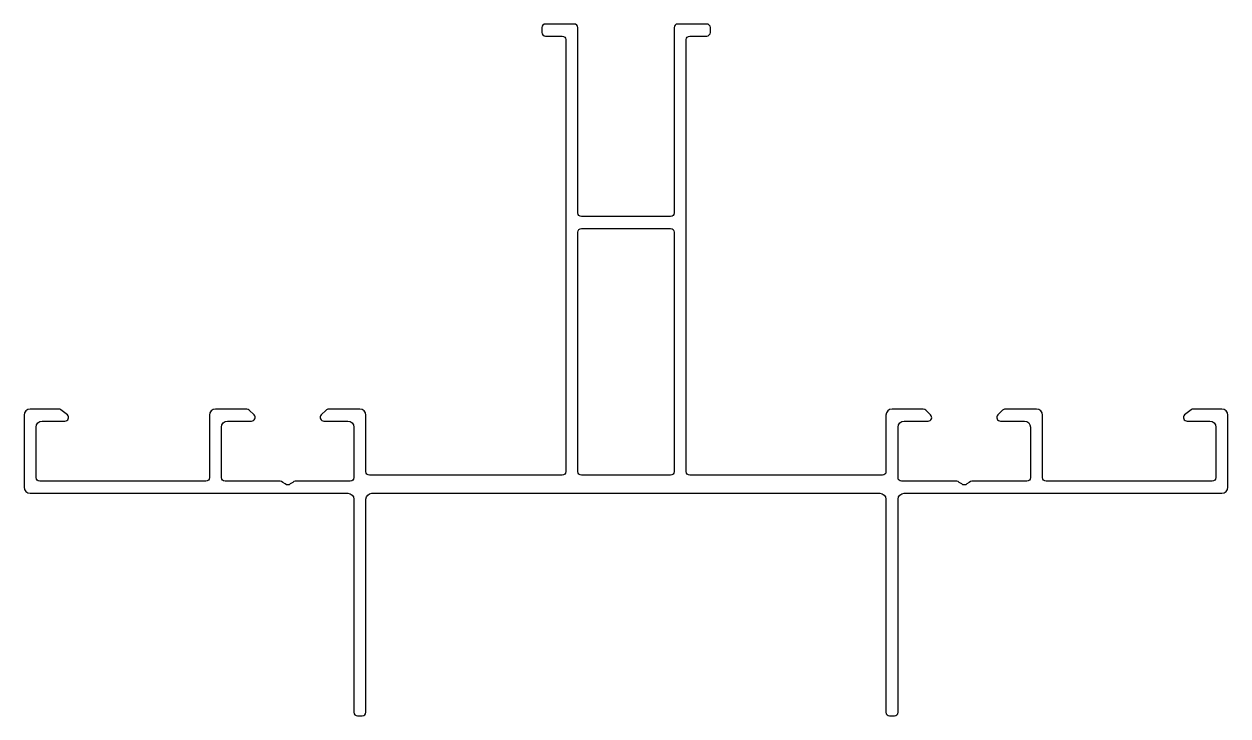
# Model space of a CAD drawing. Extents: x 755 to 855, y 523 to 580.
import ezdxf

# ---------------------------------------------------------------- set-up
doc = ezdxf.new("R2010")
doc.units = 0
doc.layers.get('0').update_dxf_attribs({"linetype": 'CONTINUOUS'})

msp = doc.modelspace()

# ---------------------------------------------------------------- linework, layer by layer
at = {"flags": 128}
for points in [[(783.29, 542.68, -0.41421), (782.99, 542.98), (782.99, 547.68, 0.41421), (782.49, 548.18), (779.9, 548.18, 0.19891), (779.68, 548.09), (779.28, 547.69, 0.66818), (779.5, 547.18), (781.49, 547.18, -0.41421), (781.99, 546.68), (781.99, 542.48, -0.41421), (781.69, 542.18), (777.12, 542.18, 0.19891), (776.91, 542.09), (776.71, 541.96, -0.41421), (776.28, 541.96), (776.08, 542.09, 0.19891), (775.87, 542.18), (771.29, 542.18, -0.41421), (770.99, 542.48), (770.99, 546.68, -0.41421), (771.49, 547.18), (773.49, 547.18, 0.66818), (773.7, 547.69), (773.3, 548.09, 0.19891), (773.09, 548.18), (770.49, 548.18, 0.41421), (769.99, 547.68), (769.99, 542.48, -0.41421), (769.69, 542.18), (755.89, 542.18, -0.41421), (755.59, 542.48), (755.59, 546.68, -0.41421), (756.09, 547.18), (757.99, 547.18, 0.66818), (758.2, 547.69), (757.65, 548.11, 0.16577), (757.47, 548.18), (755.09, 548.18, 0.41421), (754.59, 547.68), (754.59, 541.68, 0.41421), (755.09, 541.18), (781.49, 541.18, -0.41421), (781.99, 540.68), (781.99, 522.98, 0.41421), (782.29, 522.68), (782.69, 522.68, 0.41421), (782.99, 522.98), (782.99, 540.68, -0.41421), (783.49, 541.18), (825.69, 541.18, -0.41421), (826.19, 540.68), (826.19, 522.98, 0.41421), (826.49, 522.68), (826.89, 522.68, 0.41421), (827.19, 522.98), (827.19, 540.68, -0.41421), (827.69, 541.18), (854.09, 541.18, 0.41421), (854.59, 541.68), (854.59, 547.68, 0.41421), (854.09, 548.18), (851.72, 548.18, 0.16577), (851.53, 548.11), (850.98, 547.69, 0.66818), (851.2, 547.18), (853.09, 547.18, -0.41421), (853.59, 546.68), (853.59, 542.48, -0.41421), (853.29, 542.18), (839.49, 542.18, -0.41421), (839.19, 542.48), (839.19, 547.68, 0.41421), (838.69, 548.18), (836.1, 548.18, 0.19891), (835.88, 548.09), (835.48, 547.69, 0.66818), (835.7, 547.18), (837.69, 547.18, -0.41421), (838.19, 546.68), (838.19, 542.48, -0.41421), (837.89, 542.18), (833.32, 542.18, 0.19891), (833.11, 542.09), (832.91, 541.96, -0.41421), (832.48, 541.96), (832.28, 542.09, 0.19891), (832.07, 542.18), (827.49, 542.18, -0.41421), (827.19, 542.48), (827.19, 546.68, -0.41421), (827.69, 547.18), (829.69, 547.18, 0.66818), (829.9, 547.69), (829.5, 548.09, 0.19891), (829.29, 548.18), (826.69, 548.18, 0.41421), (826.19, 547.68), (826.19, 542.98, -0.41421), (825.89, 542.68), (809.89, 542.68, -0.41421), (809.59, 542.98), (809.59, 578.88, -0.41421), (809.89, 579.18), (811.3, 579.18, 0.41421), (811.6, 579.48), (811.6, 579.88, 0.41421), (811.3, 580.18), (808.89, 580.18, 0.41421), (808.59, 579.88), (808.6, 564.48, -0.41421), (808.3, 564.18), (800.9, 564.18, -0.41421), (800.6, 564.48), (800.59, 579.88, 0.41421), (800.29, 580.18), (797.9, 580.18, 0.41421), (797.6, 579.88), (797.6, 579.48, 0.41421), (797.9, 579.18), (799.29, 579.18, -0.41421), (799.59, 578.88), (799.59, 542.98, -0.41421), (799.29, 542.68)], [(808.3, 563.18, -0.41421), (808.6, 562.88), (808.59, 542.98, -0.41421), (808.29, 542.68), (800.89, 542.68, -0.41421), (800.59, 542.98), (800.6, 562.88, -0.41421), (800.9, 563.18)]]:
    msp.add_lwpolyline(points, format="xyb", close=True, dxfattribs=at)

doc.saveas('drawing.dxf')
